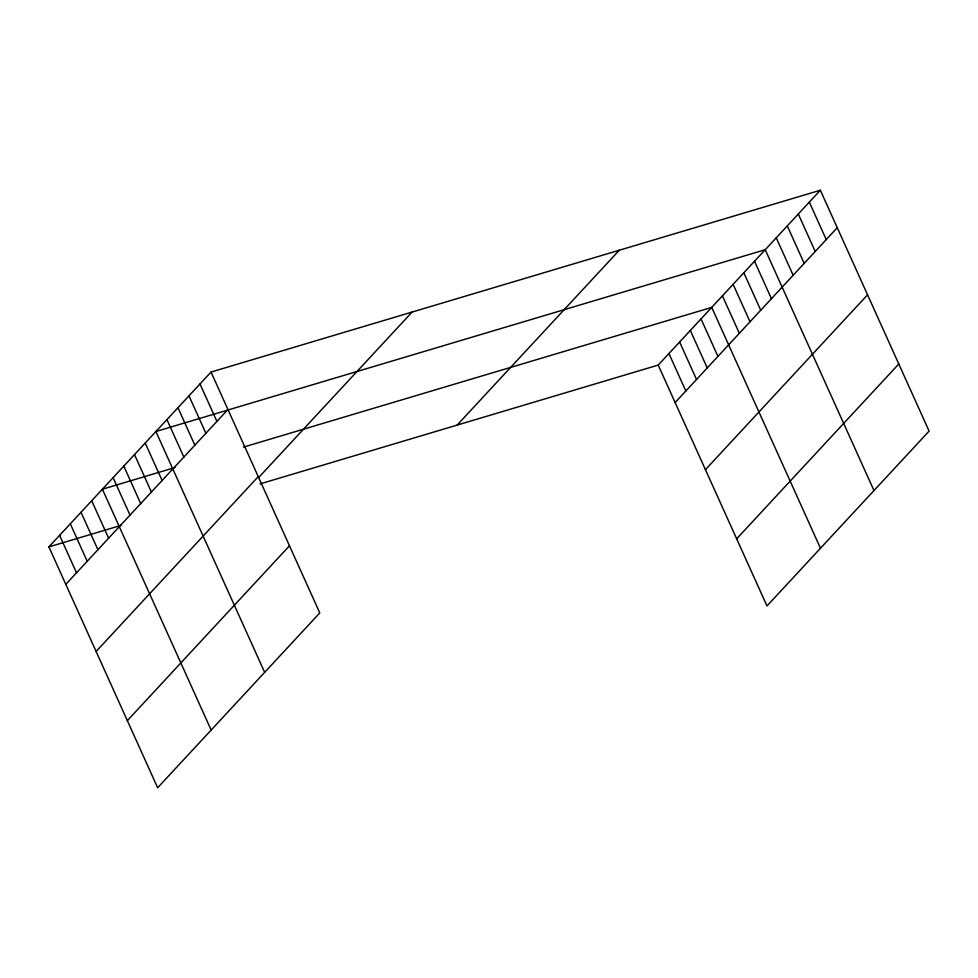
<?xml version="1.0" encoding="UTF-8"?>
<svg xmlns="http://www.w3.org/2000/svg" width="978" height="978" viewBox="0 0 978 978"><rect width="100%" height="100%" fill="white"/><g stroke="black" fill="none" stroke-linecap="round" stroke-linejoin="round"><path stroke-width="1.47" d="M211.028 372.056L319.782 612.913L157.654 787.755L48.9 546.898L211.028 372.056L820.346 190.245L929.1 431.102L766.972 605.944L658.218 365.087L820.346 190.245M65.807 584.355L227.935 409.513M96.113 651.47L258.241 476.641M258.73 477.46L412.105 312.055M127.348 720.627L289.476 545.785M457.142 425.088L619.27 250.246M675.138 402.545L837.266 227.703M705.444 469.672L867.572 294.83M736.666 538.817L898.794 363.975M175.013 467.533L102.397 489.208L211.15 730.053M243.436 447.117L711.727 307.398L820.469 548.242M48.9 546.898L121.516 525.235M260.05 483.902L658.218 365.087M809.332 202.14L826.239 239.598M798.305 214.023L815.212 251.48M787.278 225.918L804.185 263.375M776.251 237.801L793.17 275.258M873.977 490.553L765.224 249.696L155.905 431.506L264.659 672.351M754.527 261.236L771.434 298.693M743.83 272.776L760.737 310.234M733.121 284.317L750.04 321.774M722.424 295.857L739.344 333.315M701.03 318.926L717.938 356.383M690.321 330.466L707.241 367.924M679.624 342.007L696.532 379.464M668.928 353.547L685.835 391.004M200.001 383.951L216.92 421.408M188.974 395.833L205.893 433.291M177.959 407.728L194.867 445.186M166.932 419.611L183.84 457.068M145.209 443.046L162.116 480.504M134.499 454.587L151.419 492.044M123.803 466.127L140.71 503.584M113.106 477.667L130.013 515.113M91.7 500.736L108.619 538.193M81.003 512.276L97.91 549.734M70.306 523.817L87.213 561.274M59.597 535.357L76.516 572.815"/></g></svg>
